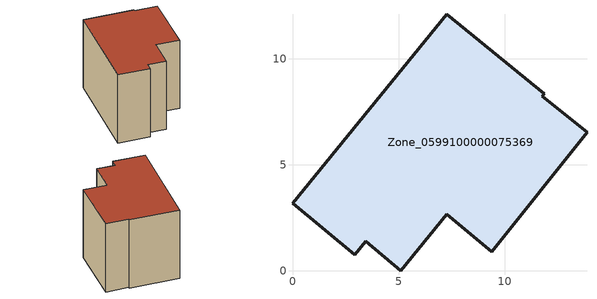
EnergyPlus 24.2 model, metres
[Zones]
Zone_0599100000075369
 floor ground (C_G): 11.79,8.24 13.89,6.54 9.41,0.89 7.27,2.67 5.12,0 3.46,1.4 2.93,0.76 0,3.17 7.28,12.1 11.87,8.35 z0
 wall outside (C_F): 13.89,6.54 11.79,8.24 11.87,8.35 7.28,12.1 0,3.17 2.93,0.76 3.46,1.4 5.12,0 7.27,2.67 9.41,0.89 13.89,6.54 z0:9.13
 roof outside (C_R): 11.79,8.24 11.87,8.35 7.28,12.1 0,3.17 2.93,0.76 3.46,1.4 5.12,0 7.27,2.67 9.41,0.89 13.89,6.54 z9.13
[BUILDING]
Pand.0599100000075369: North Axis=0; Terrain=City; Loads Convergence Tolerance Value=0.04; Temperature Convergence Tolerance Value=0.4; Solar Distribution=FullExterior; Maximum Number of Warmup Days=25; Minimum Number of Warmup Days=1
[Site:Location]
Rotterdam.The.Hague.AP_ZH_NLD Design_Conditions: Latitude=51.96; Longitude=4.45; Time Zone=1; Elevation=-4.5
[SITE:GROUNDTEMPERATURE:BUILDINGSURFACE]
18, 18, 18, 18, 18, 18, 18, 18, 18, 18, 18, 18
[MATERIAL] Thermal Absorptance=0.9; Solar Absorptance=0.7; Visible Absorptance=0.7
Name | Roughness | Thickness | Conductivity | Density | Specific Heat
G.TC.1946 | MediumSmooth | 0.15 | 1 | 540 | 1210
F.TC.1946 | Rough | 0.3 | 0.857143 | 1920 | 840
R.TC.1946 | MediumRough | 0.2 | 0.909091 | 1500 | 1000
[CONSTRUCTION]
C_G: G.TC.1946
C_F: F.TC.1946
C_R: R.TC.1946
[ZONE]
Zone_0599100000075369: Type=1; Multiplier=1; Ceiling Height=Autocalculate; Volume=Autocalculate; Floor Area=autocalculate; Part of Total Floor Area=Yes
[ZONEINFILTRATION:DESIGNFLOWRATE]
Infil_Zone_0599100000075369: Zone or ZoneList or Space or SpaceList=Zone_0599100000075369; Schedule=AlwaysOn; Design Flow Rate Calculation Method=Flow/Area; Flow Rate per Floor Area=0.003; Constant Term Coefficient=1; Temperature Term Coefficient=0; Velocity Term Coefficient=0; Velocity Squared Term Coefficient=0
[HVACTEMPLATE:ZONE:IDEALLOADSAIRSYSTEM]
Zone_0599100000075369: Maximum Heating Supply Air Temperature=50; Minimum Cooling Supply Air Temperature=13; Maximum Heating Supply Air Humidity Ratio=0.0156; Minimum Cooling Supply Air Humidity Ratio=0.0077; Heating Limit=NoLimit; Cooling Limit=NoLimit; Dehumidification Control Type=ConstantSensibleHeatRatio; Cooling Sensible Heat Ratio=0.7; Dehumidification Setpoint=60; Humidification Control Type=None; Humidification Setpoint=30; Outdoor Air Method=None; Outdoor Air Flow Rate per Person=0.00944; Outdoor Air Flow Rate per Zone Floor Area=0; Outdoor Air Flow Rate per Zone=0; Demand Controlled Ventilation Type=None; Outdoor Air Economizer Type=NoEconomizer; Heat Recovery Type=None; Sensible Heat Recovery Effectiveness=0.7; Latent Heat Recovery Effectiveness=0.65
[ZONECONTROL:THERMOSTAT]
ThermostatControl_Zone_0599100000075369: Zone or ZoneList=Zone_0599100000075369; Control Type Schedule=DualSetpointControlType; Control 1=Thermostat_Zone_0599100000075369; Temperature Difference Between Cutout And Setpoint=0
[THERMOSTATSETPOINT:DUALSETPOINT]
Thermostat_Zone_0599100000075369: Heating Setpoint Temperature Schedule=HeatingSetpoint_Zone_0599100000075369; Cooling Setpoint Temperature Schedule=CoolingSetpoint_Zone_0599100000075369
[SCHEDULE:COMPACT]
HeatingSetpoint_Zone_0599100000075369: Through: 12/31, For: AllDays, Until: 24:00, 21
CoolingSetpoint_Zone_0599100000075369: Through: 12/31, For: AllDays, Until: 24:00, 24
DualSetpointControlType: Through: 12/31, For: AllDays, Until: 24:00, 4
AlwaysOn: Through: 12/31, For: AllDays, Until: 24:00, 1
